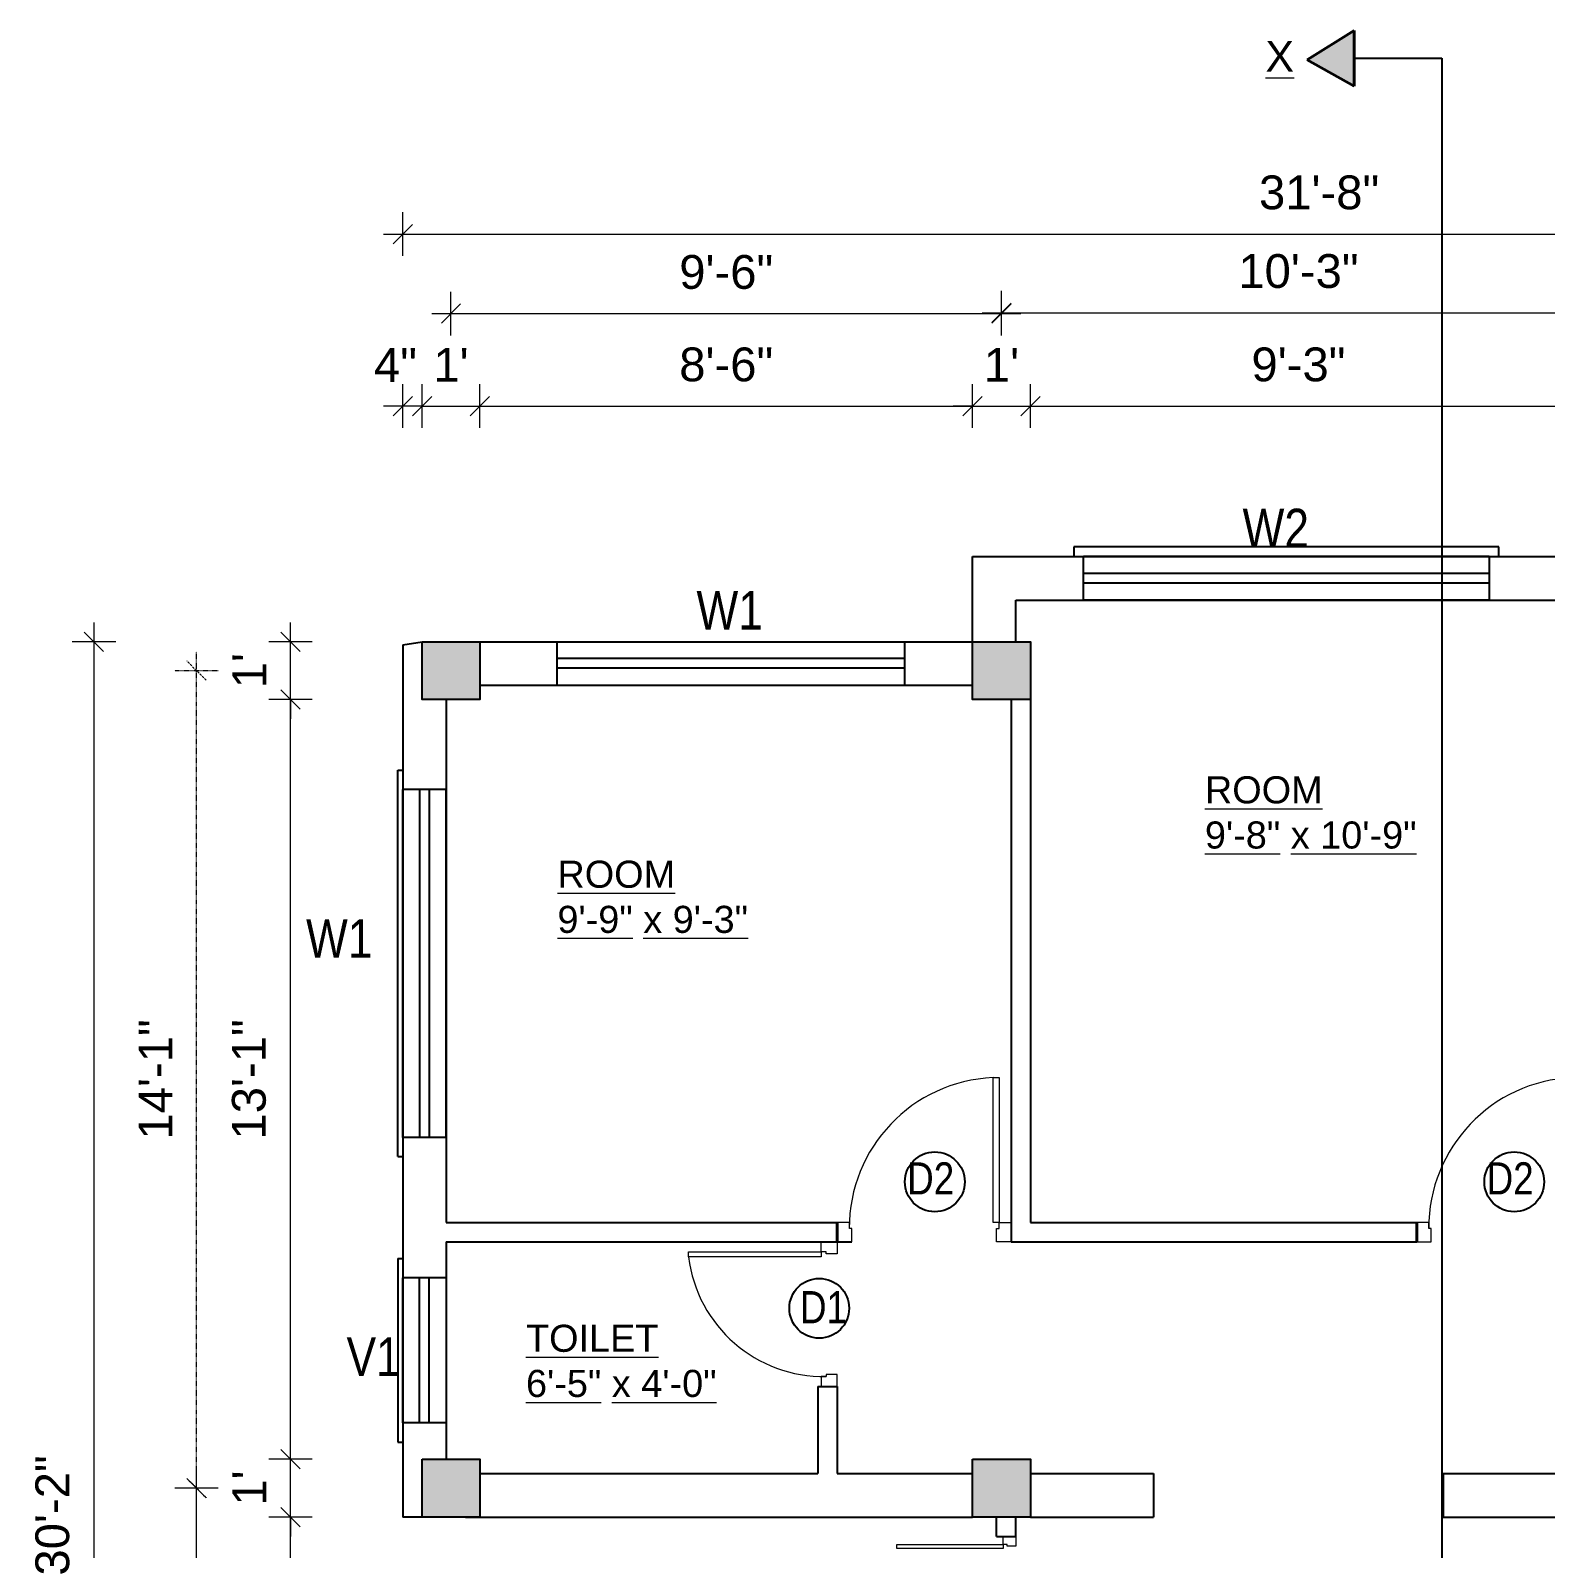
# Model space of a CAD drawing. Header units: inches. Extents: x -111 to 45239, y -6849 to 1261.
# Drawn here: x 20767.3 to 21081.1, y -2066 to -1751.7 of the extents above; entities that cross this region are included whole.
import ezdxf

# ---------------------------------------------------------------- set-up
doc = ezdxf.new("R2010")
doc.units = ezdxf.units.IN
doc.header["$LTSCALE"] = 0.5
doc.header["$MEASUREMENT"] = 0
doc.header["$PDMODE"] = 66
doc.linetypes.add('DASH', pattern=[0.35, 0.25, -0.1])
for name, color, linetype, lineweight in [('A_Title Text', 105, 'Continuous', 60), ('door', 202, 'Continuous', 5), ('TEXT', 220, 'Continuous', 9), ('Toilet', 7, 'Continuous', 25), ('wall', 20, 'Continuous', 40)]:
    doc.layers.add(name, color=color, linetype=linetype, lineweight=lineweight)
doc.styles.add('arial', font='arial.ttf')
doc.styles.add('ordinary', font='ARIALN.TTF')
doc.styles.get("Standard").update_dxf_attribs({"font": 'arial.ttf'})
doc.dimstyles.new('Sudeep', dxfattribs={"dimtxt": 6, "dimasz": 4, "dimexe": 4.5, "dimexo": 4.5, "dimgap": 5, "dimtad": 1, "dimdec": 0, "dimlunit": 4, "dimtxsty": 'arial', "dimblk": 'OBLIQUE', "dimcen": 250, "dimdle": 4, "dimclrd": 86, "dimclre": 5, "dimclrt": 1, "dimadec": 0, "dimazin": 0, "dimtfac": 1, "dimtdec": 0, "dimtix": 1, "dimtmove": 1, "dimatfit": 3, "dimldrblk": 'OBLIQUE', "dimfxl": 4.5, "dimfxlon": 1, "dimfrac": 2, "dimlwd": 15, "dimlwe": 13, "dimarcsym": 0})

# ---------------------------------------------------------------- blocks, each defined once
blk = doc.blocks.new('_Oblique')
at = {"color": 0, "linetype": 'ByBlock', "lineweight": -2}
blk.add_line((-0.5, -0.5), (0.5, 0.5), dxfattribs=at)
blk = doc.blocks.new('*D1033')
at = {"layer": 'A_Title Text', "color": 5, "lineweight": 13, "transparency": 16777216}
for p, q in [((20848.44, -1833.95), (20848.44, -1824.95)), ((20860.44, -1833.95), (20860.44, -1824.95))]:
    blk.add_line(p, q, dxfattribs=at)
at = {"layer": 'A_Title Text', "color": 86, "lineweight": 15, "transparency": 16777216}
for p, q in [((20848.44, -1829.45), (20844.44, -1829.45)), ((20848.44, -1829.45), (20860.44, -1829.45)), ((20860.44, -1829.45), (20864.44, -1829.45))]:
    blk.add_line(p, q, dxfattribs=at)
at = {"layer": 'Defpoints', "color": 0, "transparency": 16777216}
for p in [(20860.44, -1829.45), (20848.44, -1878.25), (20860.44, -1878.25)]:
    blk.add_point(p, dxfattribs=at)
at = {"layer": 'A_Title Text', "color": 86, "lineweight": 15, "transparency": 16777216, "xscale": 4, "yscale": 4, "zscale": 4}
blk.add_blockref('_Oblique', (20848.44, -1829.45), dxfattribs=at)
at = {"layer": 'A_Title Text', "color": 86, "lineweight": 15, "transparency": 16777216, "xscale": 4, "yscale": 4, "zscale": 4, "rotation": 180}
blk.add_blockref('_Oblique', (20860.44, -1829.45), dxfattribs=at)
at = {"layer": 'A_Title Text', "color": 1, "transparency": 16777216, "insert": (20854.44, -1820.94), "char_height": 7, "attachment_point": 5, "style": 'arial'}
blk.add_mtext("1'", dxfattribs=at)
blk = doc.blocks.new('*D1026')
at = {"layer": 'A_Title Text', "color": 5, "lineweight": 13, "transparency": 16777216}
for p, q in [((20860.44, -1833.95), (20860.44, -1824.95)), ((20962.44, -1833.95), (20962.44, -1824.95))]:
    blk.add_line(p, q, dxfattribs=at)
at = {"layer": 'A_Title Text', "color": 86, "lineweight": 15, "transparency": 16777216}
blk.add_line((20856.44, -1829.45), (20966.44, -1829.45), dxfattribs=at)
at = {"layer": 'Defpoints', "color": 0, "transparency": 16777216}
for p in [(20962.44, -1829.45), (20860.44, -1878.25), (20962.44, -1878.25)]:
    blk.add_point(p, dxfattribs=at)
at = {"layer": 'A_Title Text', "color": 86, "lineweight": 15, "transparency": 16777216, "xscale": 4, "yscale": 4, "zscale": 4, "rotation": 180}
blk.add_blockref('_Oblique', (20860.44, -1829.45), dxfattribs=at)
at = {"layer": 'A_Title Text', "color": 86, "lineweight": 15, "transparency": 16777216, "xscale": 4, "yscale": 4, "zscale": 4}
blk.add_blockref('_Oblique', (20962.44, -1829.45), dxfattribs=at)
at = {"layer": 'A_Title Text', "color": 1, "transparency": 16777216, "insert": (20911.44, -1820.88), "char_height": 7, "attachment_point": 5, "style": 'arial'}
blk.add_mtext('8\'-6"', dxfattribs=at)
blk = doc.blocks.new('*D1027')
at = {"layer": 'A_Title Text', "color": 5, "lineweight": 13, "transparency": 16777216}
for p, q in [((20854.44, -1814.82), (20854.44, -1805.82)), ((20968.44, -1814.82), (20968.44, -1805.82))]:
    blk.add_line(p, q, dxfattribs=at)
at = {"layer": 'A_Title Text', "color": 86, "lineweight": 15, "transparency": 16777216}
blk.add_line((20850.44, -1810.32), (20972.44, -1810.32), dxfattribs=at)
at = {"layer": 'Defpoints', "color": 0, "transparency": 16777216}
for p in [(20968.44, -1810.32), (20854.44, -1884.25), (20968.44, -1884.25)]:
    blk.add_point(p, dxfattribs=at)
at = {"layer": 'A_Title Text', "color": 86, "lineweight": 15, "transparency": 16777216, "xscale": 4, "yscale": 4, "zscale": 4, "rotation": 180}
blk.add_blockref('_Oblique', (20854.44, -1810.32), dxfattribs=at)
at = {"layer": 'A_Title Text', "color": 86, "lineweight": 15, "transparency": 16777216, "xscale": 4, "yscale": 4, "zscale": 4}
blk.add_blockref('_Oblique', (20968.44, -1810.32), dxfattribs=at)
at = {"layer": 'A_Title Text', "color": 1, "transparency": 16777216, "insert": (20911.44, -1801.74), "char_height": 7, "attachment_point": 5, "style": 'arial'}
blk.add_mtext('9\'-6"', dxfattribs=at)
blk = doc.blocks.new('*D1028')
at = {"layer": 'A_Title Text', "color": 5, "lineweight": 13, "transparency": 16777216}
for p, q in [((20968.44, -1814.63), (20968.44, -1805.63)), ((21091.44, -1814.63), (21091.44, -1805.63))]:
    blk.add_line(p, q, dxfattribs=at)
at = {"layer": 'A_Title Text', "color": 86, "lineweight": 15, "transparency": 16777216}
blk.add_line((20964.44, -1810.13), (21095.44, -1810.13), dxfattribs=at)
at = {"layer": 'Defpoints', "color": 0, "transparency": 16777216}
for p in [(21091.44, -1810.13), (20968.44, -1884.25), (21091.44, -1884.25)]:
    blk.add_point(p, dxfattribs=at)
at = {"layer": 'A_Title Text', "color": 86, "lineweight": 15, "transparency": 16777216, "xscale": 4, "yscale": 4, "zscale": 4, "rotation": 180}
blk.add_blockref('_Oblique', (20968.44, -1810.13), dxfattribs=at)
at = {"layer": 'A_Title Text', "color": 86, "lineweight": 15, "transparency": 16777216, "xscale": 4, "yscale": 4, "zscale": 4}
blk.add_blockref('_Oblique', (21091.44, -1810.13), dxfattribs=at)
at = {"layer": 'A_Title Text', "color": 1, "transparency": 16777216, "insert": (21029.94, -1801.55), "char_height": 7, "attachment_point": 5, "style": 'arial'}
blk.add_mtext('10\'-3"', dxfattribs=at)
blk = doc.blocks.new('*D1025')
at = {"layer": 'A_Title Text', "color": 5, "lineweight": 13, "transparency": 16777216}
for p, q in [((20844.44, -1833.95), (20844.44, -1824.95)), ((20848.44, -1833.95), (20848.44, -1824.95))]:
    blk.add_line(p, q, dxfattribs=at)
at = {"layer": 'A_Title Text', "color": 86, "lineweight": 15, "transparency": 16777216}
for p, q in [((20844.44, -1829.45), (20840.44, -1829.45)), ((20848.44, -1829.45), (20844.44, -1829.45)), ((20848.44, -1829.45), (20852.44, -1829.45))]:
    blk.add_line(p, q, dxfattribs=at)
at = {"layer": 'Defpoints', "color": 0, "transparency": 16777216}
for p in [(20844.44, -1829.45), (20844.44, -1878.87), (20848.44, -1878.25)]:
    blk.add_point(p, dxfattribs=at)
at = {"layer": 'A_Title Text', "color": 86, "lineweight": 15, "transparency": 16777216, "xscale": 4, "yscale": 4, "zscale": 4}
blk.add_blockref('_Oblique', (20844.44, -1829.45), dxfattribs=at)
at = {"layer": 'A_Title Text', "color": 86, "lineweight": 15, "transparency": 16777216, "xscale": 4, "yscale": 4, "zscale": 4, "rotation": 180}
blk.add_blockref('_Oblique', (20848.44, -1829.45), dxfattribs=at)
at = {"layer": 'A_Title Text', "color": 1, "transparency": 16777216, "insert": (20842.94, -1820.95), "char_height": 7, "attachment_point": 5, "style": 'arial'}
blk.add_mtext('4"', dxfattribs=at)
blk = doc.blocks.new('*D1030')
at = {"layer": 'A_Title Text', "color": 5, "lineweight": 13, "transparency": 16777216}
for p, q in [((20962.44, -1833.95), (20962.44, -1824.95)), ((20974.44, -1833.95), (20974.44, -1824.95))]:
    blk.add_line(p, q, dxfattribs=at)
at = {"layer": 'A_Title Text', "color": 86, "lineweight": 15, "transparency": 16777216}
for p, q in [((20962.44, -1829.45), (20958.44, -1829.45)), ((20962.44, -1829.45), (20974.44, -1829.45)), ((20974.44, -1829.45), (20978.44, -1829.45))]:
    blk.add_line(p, q, dxfattribs=at)
at = {"layer": 'Defpoints', "color": 0, "transparency": 16777216}
for p in [(20974.44, -1829.45), (20962.44, -1878.25), (20974.44, -1878.25)]:
    blk.add_point(p, dxfattribs=at)
at = {"layer": 'A_Title Text', "color": 86, "lineweight": 15, "transparency": 16777216, "xscale": 4, "yscale": 4, "zscale": 4}
blk.add_blockref('_Oblique', (20962.44, -1829.45), dxfattribs=at)
at = {"layer": 'A_Title Text', "color": 86, "lineweight": 15, "transparency": 16777216, "xscale": 4, "yscale": 4, "zscale": 4, "rotation": 180}
blk.add_blockref('_Oblique', (20974.44, -1829.45), dxfattribs=at)
at = {"layer": 'A_Title Text', "color": 1, "transparency": 16777216, "insert": (20968.44, -1820.94), "char_height": 7, "attachment_point": 5, "style": 'arial'}
blk.add_mtext("1'", dxfattribs=at)
blk = doc.blocks.new('*D1031')
at = {"layer": 'A_Title Text', "color": 5, "lineweight": 13, "transparency": 16777216}
for p, q in [((20974.44, -1833.95), (20974.44, -1824.95)), ((21085.44, -1833.95), (21085.44, -1824.95))]:
    blk.add_line(p, q, dxfattribs=at)
at = {"layer": 'A_Title Text', "color": 86, "lineweight": 15, "transparency": 16777216}
blk.add_line((20970.44, -1829.45), (21089.44, -1829.45), dxfattribs=at)
at = {"layer": 'Defpoints', "color": 0, "transparency": 16777216}
for p in [(21085.44, -1829.45), (20974.44, -1878.25), (21085.44, -1878.25)]:
    blk.add_point(p, dxfattribs=at)
at = {"layer": 'A_Title Text', "color": 86, "lineweight": 15, "transparency": 16777216, "xscale": 4, "yscale": 4, "zscale": 4, "rotation": 180}
blk.add_blockref('_Oblique', (20974.44, -1829.45), dxfattribs=at)
at = {"layer": 'A_Title Text', "color": 86, "lineweight": 15, "transparency": 16777216, "xscale": 4, "yscale": 4, "zscale": 4}
blk.add_blockref('_Oblique', (21085.44, -1829.45), dxfattribs=at)
at = {"layer": 'A_Title Text', "color": 1, "transparency": 16777216, "insert": (21029.94, -1820.88), "char_height": 7, "attachment_point": 5, "style": 'arial'}
blk.add_mtext('9\'-3"', dxfattribs=at)
blk = doc.blocks.new('*D1032')
at = {"layer": 'A_Title Text', "color": 5, "lineweight": 13, "transparency": 16777216}
for p, q in [((20844.44, -1798.34), (20844.44, -1789.34)), ((21224, -1798.34), (21224, -1789.34))]:
    blk.add_line(p, q, dxfattribs=at)
at = {"layer": 'A_Title Text', "color": 86, "lineweight": 15, "transparency": 16777216}
blk.add_line((20840.44, -1793.84), (21228, -1793.84), dxfattribs=at)
at = {"layer": 'Defpoints', "color": 0, "transparency": 16777216}
for p in [(21224, -1793.84), (20844.44, -1878.87), (21224, -1878.25)]:
    blk.add_point(p, dxfattribs=at)
at = {"layer": 'A_Title Text', "color": 86, "lineweight": 15, "transparency": 16777216, "xscale": 4, "yscale": 4, "zscale": 4, "rotation": 180}
blk.add_blockref('_Oblique', (20844.44, -1793.84), dxfattribs=at)
at = {"layer": 'A_Title Text', "color": 86, "lineweight": 15, "transparency": 16777216, "xscale": 4, "yscale": 4, "zscale": 4}
blk.add_blockref('_Oblique', (21224, -1793.84), dxfattribs=at)
at = {"layer": 'A_Title Text', "color": 1, "transparency": 16777216, "insert": (21034.22, -1785.26), "char_height": 7, "attachment_point": 5, "style": 'arial'}
blk.add_mtext('31\'-8"', dxfattribs=at)
blk = doc.blocks.new('*D1038')
at = {"layer": 'A_Title Text', "color": 86, "lineweight": 15, "transparency": 16777216}
blk.add_line((20821.2, -2227.67), (20821.2, -2055.5), dxfattribs=at)
at = {"layer": 'A_Title Text', "color": 5, "lineweight": 13, "transparency": 16777216}
for p, q in [((20825.7, -2059.5), (20816.7, -2059.5)), ((20825.7, -2223.67), (20816.7, -2223.67))]:
    blk.add_line(p, q, dxfattribs=at)
at = {"layer": 'Defpoints', "color": 0, "transparency": 16777216}
for p in [(20821.2, -2059.5), (20848.44, -2059.5), (20848.44, -2223.67)]:
    blk.add_point(p, dxfattribs=at)
at = {"layer": 'A_Title Text', "color": 86, "lineweight": 15, "transparency": 16777216, "xscale": 4, "yscale": 4, "zscale": 4}
for p, rotation in [((20821.2, -2059.5), 90), ((20821.2, -2223.67), 270)]:
    blk.add_blockref('_Oblique', p, dxfattribs=dict(at, rotation=rotation))
at = {"layer": 'A_Title Text', "color": 1, "transparency": 16777216, "insert": (20812.62, -2141.59), "char_height": 7, "attachment_point": 5, "rotation": 90, "style": 'arial'}
blk.add_mtext('13\'-8"', dxfattribs=at)
blk = doc.blocks.new('*D1039')
at = {"layer": 'A_Title Text', "color": 86, "lineweight": 15, "transparency": 16777216}
for p, q in [((20821.2, -2047.5), (20821.2, -2043.5)), ((20821.2, -2059.5), (20821.2, -2047.5)), ((20821.2, -2059.5), (20821.2, -2063.5))]:
    blk.add_line(p, q, dxfattribs=at)
at = {"layer": 'A_Title Text', "color": 5, "lineweight": 13, "transparency": 16777216}
for p, q in [((20825.7, -2047.5), (20816.7, -2047.5)), ((20825.7, -2059.5), (20816.7, -2059.5))]:
    blk.add_line(p, q, dxfattribs=at)
at = {"layer": 'Defpoints', "color": 0, "transparency": 16777216}
for p in [(20821.2, -2047.5), (20848.44, -2047.5), (20848.44, -2059.5)]:
    blk.add_point(p, dxfattribs=at)
at = {"layer": 'A_Title Text', "color": 86, "lineweight": 15, "transparency": 16777216, "xscale": 4, "yscale": 4, "zscale": 4}
for p, rotation in [((20821.2, -2047.5), 270), ((20821.2, -2059.5), 90)]:
    blk.add_blockref('_Oblique', p, dxfattribs=dict(at, rotation=rotation))
at = {"layer": 'A_Title Text', "color": 1, "transparency": 16777216, "insert": (20812.68, -2053.5), "char_height": 7, "attachment_point": 5, "rotation": 90, "style": 'arial'}
blk.add_mtext("1'", dxfattribs=at)
blk = doc.blocks.new('*D1040')
at = {"layer": 'A_Title Text', "color": 86, "lineweight": 15, "transparency": 16777216}
blk.add_line((20821.2, -2051.5), (20821.2, -1886.25), dxfattribs=at)
at = {"layer": 'A_Title Text', "color": 5, "lineweight": 13, "transparency": 16777216}
for p, q in [((20825.7, -1890.25), (20816.7, -1890.25)), ((20825.7, -2047.5), (20816.7, -2047.5))]:
    blk.add_line(p, q, dxfattribs=at)
at = {"layer": 'Defpoints', "color": 0, "transparency": 16777216}
for p in [(20821.2, -1890.25), (20848.44, -1890.25), (20848.44, -2047.5)]:
    blk.add_point(p, dxfattribs=at)
at = {"layer": 'A_Title Text', "color": 86, "lineweight": 15, "transparency": 16777216, "xscale": 4, "yscale": 4, "zscale": 4}
for p, rotation in [((20821.2, -1890.25), 90), ((20821.2, -2047.5), 270)]:
    blk.add_blockref('_Oblique', p, dxfattribs=dict(at, rotation=rotation))
at = {"layer": 'A_Title Text', "color": 1, "transparency": 16777216, "insert": (20812.62, -1968.88), "char_height": 7, "attachment_point": 5, "rotation": 90, "style": 'arial'}
blk.add_mtext('13\'-1"', dxfattribs=at)
blk = doc.blocks.new('*D1041')
at = {"layer": 'A_Title Text', "color": 86, "lineweight": 15, "transparency": 16777216}
for p, q in [((20821.2, -1878.25), (20821.2, -1874.25)), ((20821.2, -1890.25), (20821.2, -1878.25)), ((20821.2, -1890.25), (20821.2, -1894.25))]:
    blk.add_line(p, q, dxfattribs=at)
at = {"layer": 'A_Title Text', "color": 5, "lineweight": 13, "transparency": 16777216}
for p, q in [((20825.7, -1878.25), (20816.7, -1878.25)), ((20825.7, -1890.25), (20816.7, -1890.25))]:
    blk.add_line(p, q, dxfattribs=at)
at = {"layer": 'Defpoints', "color": 0, "transparency": 16777216}
for p in [(20821.2, -1878.25), (20848.44, -1878.25), (20848.44, -1890.25)]:
    blk.add_point(p, dxfattribs=at)
at = {"layer": 'A_Title Text', "color": 86, "lineweight": 15, "transparency": 16777216, "xscale": 4, "yscale": 4, "zscale": 4}
for p, rotation in [((20821.2, -1878.25), 270), ((20821.2, -1890.25), 90)]:
    blk.add_blockref('_Oblique', p, dxfattribs=dict(at, rotation=rotation))
at = {"layer": 'A_Title Text', "color": 1, "transparency": 16777216, "insert": (20812.68, -1884.25), "char_height": 7, "attachment_point": 5, "rotation": 90, "style": 'arial'}
blk.add_mtext("1'", dxfattribs=at)
blk = doc.blocks.new('*D1042')
at = {"layer": 'A_Title Text', "color": 86, "lineweight": 15, "transparency": 16777216}
blk.add_line((20801.75, -2233.67), (20801.75, -2049.5), dxfattribs=at)
at = {"layer": 'A_Title Text', "color": 5, "lineweight": 13, "transparency": 16777216}
for p, q in [((20806.25, -2053.5), (20797.25, -2053.5)), ((20806.25, -2229.67), (20797.25, -2229.67))]:
    blk.add_line(p, q, dxfattribs=at)
at = {"layer": 'Defpoints', "color": 0, "transparency": 16777216}
for p in [(20801.75, -2053.5), (20854.44, -2053.5), (20854.44, -2229.67)]:
    blk.add_point(p, dxfattribs=at)
at = {"layer": 'A_Title Text', "color": 86, "lineweight": 15, "transparency": 16777216, "xscale": 4, "yscale": 4, "zscale": 4}
for p, rotation in [((20801.75, -2053.5), 90), ((20801.75, -2229.67), 270)]:
    blk.add_blockref('_Oblique', p, dxfattribs=dict(at, rotation=rotation))
at = {"layer": 'A_Title Text', "color": 1, "transparency": 16777216, "insert": (20793.18, -2141.59), "char_height": 7, "attachment_point": 5, "rotation": 90, "style": 'arial'}
blk.add_mtext('14\'-8"', dxfattribs=at)
blk = doc.blocks.new('*D1043')
at = {"layer": 'A_Title Text', "color": 86, "linetype": 'DASH', "lineweight": 15, "ltscale": 0.1, "transparency": 16777216}
blk.add_line((20801.75, -2057.5), (20801.75, -1880.25), dxfattribs=at)
at = {"layer": 'A_Title Text', "color": 5, "linetype": 'DASH', "lineweight": 13, "ltscale": 0.1, "transparency": 16777216}
for p, q in [((20806.25, -1884.25), (20797.25, -1884.25)), ((20806.25, -2053.5), (20797.25, -2053.5))]:
    blk.add_line(p, q, dxfattribs=at)
at = {"layer": 'Defpoints', "color": 0, "linetype": 'DASH', "ltscale": 0.1, "transparency": 16777216}
for p in [(20801.75, -1884.25), (20854.44, -1884.25), (20854.44, -2053.5)]:
    blk.add_point(p, dxfattribs=at)
at = {"layer": 'A_Title Text', "color": 86, "linetype": 'DASH', "lineweight": 15, "ltscale": 0.1, "transparency": 16777216, "xscale": 4, "yscale": 4, "zscale": 4}
for p, rotation in [((20801.75, -1884.25), 90), ((20801.75, -2053.5), 270)]:
    blk.add_blockref('_Oblique', p, dxfattribs=dict(at, rotation=rotation))
at = {"layer": 'A_Title Text', "color": 1, "linetype": 'DASH', "ltscale": 0.1, "transparency": 16777216, "insert": (20793.24, -1968.88), "char_height": 7, "attachment_point": 5, "rotation": 90, "style": 'arial'}
blk.add_mtext('14\'-1"', dxfattribs=at)
blk = doc.blocks.new('*D1044')
at = {"layer": 'A_Title Text', "color": 86, "lineweight": 15, "transparency": 16777216}
blk.add_line((20780.5, -1874.25), (20780.5, -2244.08), dxfattribs=at)
at = {"layer": 'A_Title Text', "color": 5, "lineweight": 13, "transparency": 16777216}
for p, q in [((20785, -1878.25), (20776, -1878.25)), ((20785, -2240.08), (20776, -2240.08))]:
    blk.add_line(p, q, dxfattribs=at)
at = {"layer": 'Defpoints', "color": 0, "transparency": 16777216}
for p in [(20848.44, -1878.25), (20780.5, -2240.08), (20824.71, -2240.08)]:
    blk.add_point(p, dxfattribs=at)
at = {"layer": 'A_Title Text', "color": 86, "lineweight": 15, "transparency": 16777216, "xscale": 4, "yscale": 4, "zscale": 4}
for p, rotation in [((20780.5, -1878.25), 90), ((20780.5, -2240.08), 270)]:
    blk.add_blockref('_Oblique', p, dxfattribs=dict(at, rotation=rotation))
at = {"layer": 'A_Title Text', "color": 1, "transparency": 16777216, "insert": (20771.92, -2059.17), "char_height": 7, "attachment_point": 5, "rotation": 90, "style": 'arial'}
blk.add_mtext('30\'-2"', dxfattribs=at)

msp = doc.modelspace()

# ---------------------------------------------------------------- hatches: boundary and pattern name
at = {"layer": 'Toilet'}
for points in [[(20860.44, -1878.25), (20848.44, -1878.25), (20848.44, -1890.25), (20860.44, -1890.25)], [(20974.44, -1878.25), (20962.44, -1878.25), (20962.44, -1890.25), (20974.44, -1890.25)], [(20860.44, -2047.5), (20848.44, -2047.5), (20848.44, -2059.5), (20860.44, -2059.5)], [(20974.44, -2047.5), (20962.44, -2047.5), (20962.44, -2059.5), (20974.44, -2059.5)]]:
    msp.add_hatch(color=1, dxfattribs=at).paths.add_polyline_path(points)
at = {"layer": 'wall', "ltscale": 5}
h = msp.add_hatch(color=2, dxfattribs=at)
h.dxf.hatch_style = 1
h.paths.add_polyline_path([(21031.74, -1757.75), (21041.5, -1751.67), (21041.5, -1763.2)])

# ---------------------------------------------------------------- linework, layer by layer
at = {"layer": 'door', "ltscale": 0.5}
for p, q in [((20967.94, -1998.51), (20970.44, -1998.51)), ((20967.94, -1998.51), (20970.44, -1998.51)), ((20931.11, -2004.6), (20931.11, -2002.51)), ((20931.11, -2004.6), (20931.11, -2002.51)), ((20968.77, -2065.17), (20968.77, -2063.51)), ((20968.77, -2065.17), (20968.77, -2063.51))]:
    msp.add_line(p, q, dxfattribs=at)
for points in [[(20967.94, -1968.51), (20967.94, -1998.51), (20966.69, -1998.51), (20966.69, -1968.51)], [(20967.94, -1968.51), (20967.94, -1998.51), (20966.69, -1998.51), (20966.69, -1968.51)], [(20936.94, -1998.51), (20934.44, -1998.51), (20934.44, -2002.51), (20937.44, -2002.51), (20937.44, -1999.76), (20936.94, -1999.76)], [(20936.94, -1998.51), (20934.44, -1998.51), (20934.44, -2002.51), (20937.44, -2002.51), (20937.44, -1999.76), (20936.94, -1999.76)], [(21056.94, -1998.51), (21054.44, -1998.51), (21054.44, -2002.51), (21057.44, -2002.51), (21057.44, -1999.76), (21056.94, -1999.76)], [(21056.94, -1998.51), (21054.44, -1998.51), (21054.44, -2002.51), (21057.44, -2002.51), (21057.44, -1999.76), (21056.94, -1999.76)], [(20903.62, -2004.6), (20931.11, -2004.6), (20931.11, -2005.64), (20903.62, -2005.64)], [(20903.62, -2004.6), (20931.11, -2004.6), (20931.11, -2005.64), (20903.62, -2005.64)], [(20931.11, -2030.42), (20931.11, -2032.5), (20934.44, -2032.5), (20934.44, -2030), (20932.15, -2030), (20932.15, -2030.42)], [(20931.11, -2030.42), (20931.11, -2032.5), (20934.44, -2032.5), (20934.44, -2030), (20932.15, -2030), (20932.15, -2030.42)], [(20946.76, -2065.21), (20968.77, -2065.17), (20968.77, -2066.01), (20946.76, -2066.04)], [(20946.76, -2065.21), (20968.77, -2065.17), (20968.77, -2066.01), (20946.76, -2066.04)]]:
    msp.add_lwpolyline(points, close=True, dxfattribs=at)
for points in [[(20970.44, -1998.51), (20970.44, -2002.51), (20967.44, -2002.51), (20967.44, -1999.76), (20967.94, -1999.76), (20967.94, -1998.51)], [(20970.44, -1998.51), (20970.44, -2002.51), (20967.44, -2002.51), (20967.44, -1999.76), (20967.94, -1999.76), (20967.94, -1998.51)], [(20931.11, -2002.51), (20934.44, -2002.51), (20934.44, -2005.01), (20932.15, -2005.01), (20932.15, -2004.6), (20931.11, -2004.6)], [(20931.11, -2002.51), (20934.44, -2002.51), (20934.44, -2005.01), (20932.15, -2005.01), (20932.15, -2004.6), (20931.11, -2004.6)], [(20968.77, -2063.51), (20971.44, -2063.5), (20971.44, -2065.5), (20969.61, -2065.51), (20969.61, -2065.17), (20968.77, -2065.17)], [(20968.77, -2063.51), (20971.44, -2063.5), (20971.44, -2065.5), (20969.61, -2065.51), (20969.61, -2065.17), (20968.77, -2065.17)]]:
    msp.add_lwpolyline(points, dxfattribs=at)
for centre, radius, start, end in [((20968.06, -1999.61), 31.13, 92.5338, 180.2834), ((20968.06, -1999.61), 31.13, 92.5338, 180.2834), ((21088.06, -1999.61), 31.13, 92.5338, 180.2834), ((21088.06, -1999.61), 31.13, 92.5338, 180.2834), ((20931.68, -2002.14), 28.28, 187.1036, 270.9404), ((20931.68, -2002.14), 28.28, 187.1036, 270.9404)]:
    msp.add_arc(centre, radius, start, end, dxfattribs=at)
at = {"layer": 'Toilet'}
for p, q in [((21041.5, -1757.43), (21059.61, -1757.43)), ((21059.61, -1757.43), (21059.61, -2296.75)), ((20962.44, -1860.62), (21089.94, -1860.62)), ((20962.44, -1878.25), (20962.44, -1860.62)), ((20971.44, -1869.62), (21085.44, -1869.62)), ((20971.44, -1878.25), (20971.44, -1869.62)), ((20844.44, -1878.87), (20848.44, -1878.25)), ((20844.44, -1878.87), (20844.44, -2059.5)), ((20860.44, -1878.25), (20876.44, -1878.25)), ((20947.44, -1878.25), (20962.44, -1878.25)), ((20860.44, -1887.25), (20876.44, -1887.25)), ((20947.44, -1887.25), (20962.44, -1887.25)), ((20853.44, -1890.25), (20853.44, -1998.5)), ((20970.44, -1890.25), (20970.44, -2002.5)), ((20974.44, -1890.25), (20974.44, -1998.5)), ((20853.44, -1998.5), (20934.44, -1998.5)), ((20934.44, -2002.5), (20934.44, -1998.5)), ((20974.44, -1998.5), (21054.44, -1998.5)), ((21054.44, -2002.5), (21054.44, -1998.5)), ((20853.44, -2002.5), (20934.44, -2002.5)), ((20934.44, -2002.5), (20937.44, -2002.5)), ((20970.44, -2002.5), (21054.44, -2002.5)), ((20974.44, -2002.51), (20974.44, -2002.51)), ((20930.44, -2032.5), (20934.44, -2032.5)), ((20930.44, -2032.5), (20930.44, -2050.5)), ((20934.44, -2032.5), (20934.44, -2050.5)), ((20853.44, -2040), (20853.44, -2047.5)), ((20860.44, -2050.5), (20930.44, -2050.5)), ((20934.44, -2050.5), (20962.44, -2050.5)), ((20974.44, -2050.5), (20999.94, -2050.5)), ((20999.94, -2050.5), (20999.94, -2059.5)), ((21059.94, -2050.5), (21085.44, -2050.5)), ((21059.94, -2050.5), (21059.94, -2059.5)), ((20848.44, -2059.5), (20844.44, -2059.5)), ((20857.44, -2059.5), (20950.44, -2059.5)), ((20857.44, -2059.5), (20962.44, -2059.5)), ((20967.44, -2063.5), (20967.44, -2059.5)), ((20971.44, -2063.5), (20971.44, -2059.5)), ((20974.44, -2059.5), (20999.94, -2059.5)), ((21059.94, -2059.5), (21085.44, -2059.5)), ((20967.44, -2063.5), (20971.44, -2063.5))]:
    msp.add_line(p, q, dxfattribs=at)
at = {"layer": 'Toilet', "color": 3}
for p, q in [((21071.44, -1858.62), (20983.44, -1858.62)), ((20983.44, -1858.62), (20983.44, -1860.62)), ((20985.44, -1869.62), (20985.44, -1860.62)), ((21069.44, -1860.62), (20985.44, -1860.62)), ((21069.44, -1860.62), (21069.44, -1869.62)), ((21071.44, -1860.62), (21071.44, -1858.62)), ((21069.44, -1864.12), (20985.44, -1864.12)), ((21069.44, -1866.12), (20985.44, -1866.12)), ((21069.44, -1869.62), (20985.44, -1869.62)), ((20876.44, -1887.25), (20876.44, -1878.25)), ((20876.44, -1878.25), (20948.44, -1878.25)), ((20948.44, -1887.25), (20948.44, -1878.25)), ((20948.44, -1881.75), (20876.44, -1881.75)), ((20948.44, -1883.75), (20876.44, -1883.75)), ((20876.44, -1887.25), (20948.44, -1887.25)), ((20843.44, -1984.88), (20843.44, -1904.88)), ((20843.44, -1904.88), (20844.44, -1904.88)), ((20853.44, -1908.88), (20844.44, -1908.88)), ((20844.44, -1980.88), (20844.44, -1908.88)), ((20847.94, -1908.88), (20847.94, -1980.88)), ((20849.94, -1908.88), (20849.94, -1980.88)), ((20853.44, -1980.88), (20853.44, -1908.88)), ((20853.44, -1980.88), (20844.44, -1980.88)), ((20843.44, -1984.88), (20844.44, -1984.88)), ((20853.44, -2002.5), (20853.44, -2010)), ((20843.44, -2006), (20843.44, -2044)), ((20843.44, -2006), (20844.44, -2006)), ((20853.44, -2010), (20844.44, -2010)), ((20844.44, -2040), (20844.44, -2010)), ((20847.94, -2040), (20847.94, -2010)), ((20849.94, -2040), (20849.94, -2010)), ((20853.44, -2010), (20853.44, -2040)), ((20853.44, -2040), (20844.44, -2040)), ((20843.44, -2044), (20844.44, -2044))]:
    msp.add_line(p, q, dxfattribs=at)
at = {"layer": 'Toilet'}
for points in [[(20848.44, -1878.25), (20860.44, -1878.25), (20860.44, -1890.25), (20848.44, -1890.25)], [(20962.44, -1878.25), (20974.44, -1878.25), (20974.44, -1890.25), (20962.44, -1890.25)], [(20848.44, -2047.5), (20860.44, -2047.5), (20860.44, -2059.5), (20848.44, -2059.5)], [(20962.44, -2047.5), (20974.44, -2047.5), (20974.44, -2059.5), (20962.44, -2059.5)]]:
    msp.add_lwpolyline(points, close=True, dxfattribs=at)
for centre in [(20954.63, -1990.1), (21074.63, -1990.1), (20930.7, -2016.28)]:
    msp.add_circle(centre, 6.19, dxfattribs=at)
at = {"layer": 'wall', "color": 1, "ltscale": 5}
for p, q in [((21031.74, -1757.75), (21041.5, -1751.67)), ((21041.5, -1751.67), (21041.5, -1763.2)), ((21041.5, -1763.2), (21031.74, -1757.75))]:
    msp.add_line(p, q, dxfattribs=at)
at = {"layer": 'wall', "ltscale": 5}
for p, q in [((20934.44, -2002.51), (20934.44, -1998.51)), ((20934.44, -2002.51), (20934.44, -1998.51)), ((20934.44, -2002.51), (20934.44, -1998.51)), ((20934.44, -2002.51), (20934.44, -1998.51)), ((20934.44, -2002.51), (20934.44, -1998.51)), ((20934.44, -2002.51), (20934.44, -1998.51)), ((21054.44, -2002.51), (21054.44, -1998.51)), ((21054.44, -2002.51), (21054.44, -1998.51)), ((21054.44, -2002.51), (21054.44, -1998.51)), ((21054.44, -2002.51), (21054.44, -1998.51)), ((21054.44, -2002.51), (21054.44, -1998.51)), ((21054.44, -2002.51), (21054.44, -1998.51))]:
    msp.add_line(p, q, dxfattribs=at)

# ---------------------------------------------------------------- texts
at = {"layer": 'door', "ltscale": 0.5, "style": 'ordinary'}
for s, insert, char_height, width, attachment_point, rotation in [('W2', (21018.37, -1858.72), 8, 4.3538, 7, 0), ('W1', (20905.28, -1875.75), 8, 4.3538, 7, 0), ('W1', (20824.42, -1943.71), 8, 4.3538, 7, 0), ('D1', (20926.7, -2012.72), 6.664, 3.6268, 1, 360), ('V1', (20832.82, -2030.31), 8, 4.3538, 7, 0)]:
    msp.add_mtext(s, dxfattribs=dict(at, insert=insert, char_height=char_height, width=width, attachment_point=attachment_point, rotation=rotation))
at = {"layer": 'door', "ltscale": 0.5, "char_height": 6.664, "width": 3.6268, "attachment_point": 3, "style": 'ordinary'}
for insert in [(20958.65, -1986.05), (21078.65, -1986.05)]:
    msp.add_mtext('D2', dxfattribs=dict(at, insert=insert))
at = {"layer": 'TEXT'}
for s, insert, char_height, width, attachment_point in [('{\\LX}', (21029.03, -1760.24), 6.378, 70.6779, 9), ('{\\fArial TUR|b0|i0|c162|p34;\\LROOM\\P\\fArial TUR|b0|i0|c0|p34;9\\fArial TUR|b0|i0|c162|p34;\'-\\fArial TUR|b0|i0|c0|p34;8\\fArial TUR|b0|i0|c162|p34;" x 1\\fArial TUR|b0|i0|c0|p34;0\\fArial TUR|b0|i0|c162|p34;\'-\\fArial TUR|b0|i0|c0|p34;9\\fArial TUR|b0|i0|c162|p34;"}', (21010.57, -1921.16), 5.60913, 62.1621, 7), ('{\\fArial TUR|b0|i0|c162|p34;\\LROOM\\P\\fArial TUR|b0|i0|c0|p34;9\\fArial TUR|b0|i0|c162|p34;\'-\\fArial TUR|b0|i0|c0|p34;9\\fArial TUR|b0|i0|c162|p34;" x \\fArial TUR|b0|i0|c0|p34;9\\fArial TUR|b0|i0|c162|p34;\'-\\fArial TUR|b0|i0|c0|p34;3\\fArial TUR|b0|i0|c162|p34;"}', (20876.48, -1938.63), 5.60913, 62.1621, 7), ('{\\fArial TUR|b0|i0|c162|p34;\\LTOILET\\P\\fArial TUR|b0|i0|c0|p34;6\\fArial TUR|b0|i0|c162|p34;\'-\\fArial TUR|b0|i0|c0|p34;5\\fArial TUR|b0|i0|c162|p34;" x \\fArial TUR|b0|i0|c0|p34;4\\fArial TUR|b0|i0|c162|p34;\'-0"}', (20869.97, -2034.72), 5.60913, 62.1621, 7)]:
    msp.add_mtext(s, dxfattribs=dict(at, insert=insert, char_height=char_height, width=width, attachment_point=attachment_point))

# ---------------------------------------------------------------- dimensions: what is measured, and where the dimension line sits
at = {"layer": 'A_Title Text'}
dim = msp.add_linear_dim(base=(21224, -1793.84), p1=(20844.44, -1878.87), p2=(21224, -1878.25), dimstyle='Sudeep', override={"dimtxt": 7}, dxfattribs=at)
dim.commit()
dim.dimension.update_dxf_attribs({"geometry": '*D1032', "text_midpoint": (21034.22, -1785.26)})
for p1, p2, distance, picture, middle in [((20854.44, -1884.25), (20968.44, -1884.25), 73.94, '*D1027', (20911.44, -1801.74)), ((20848.44, -1878.25), (20860.44, -1878.25), 48.8, '*D1033', (20854.44, -1820.94))]:
    dim = msp.add_aligned_dim(p1=p1, p2=p2, distance=distance, dimstyle='Sudeep', override={"dimtxt": 7}, dxfattribs=at)
    dim.commit()
    dim.dimension.update_dxf_attribs({"geometry": picture, "text_midpoint": middle})
for base, p1, p2, angle, picture, middle in [((21091.44, -1810.13), (20968.44, -1884.25), (21091.44, -1884.25), 180, '*D1028', (21029.94, -1801.55)), ((20962.44, -1829.45), (20860.44, -1878.25), (20962.44, -1878.25), 180, '*D1026', (20911.44, -1820.88)), ((20974.44, -1829.45), (20962.44, -1878.25), (20974.44, -1878.25), 180, '*D1030', (20968.44, -1820.94)), ((21085.44, -1829.45), (20974.44, -1878.25), (21085.44, -1878.25), 180, '*D1031', (21029.94, -1820.88)), ((20780.5, -2240.08), (20848.44, -1878.25), (20824.71, -2240.08), 90, '*D1044', (20771.92, -2059.17)), ((20821.2, -1878.25), (20848.44, -1890.25), (20848.44, -1878.25), 90, '*D1041', (20812.68, -1884.25)), ((20821.2, -1890.25), (20848.44, -2047.5), (20848.44, -1890.25), 90, '*D1040', (20812.62, -1968.88)), ((20821.2, -2047.5), (20848.44, -2059.5), (20848.44, -2047.5), 90, '*D1039', (20812.68, -2053.5)), ((20801.75, -2053.5), (20854.44, -2229.67), (20854.44, -2053.5), 90, '*D1042', (20793.18, -2141.59)), ((20821.2, -2059.5), (20848.44, -2223.67), (20848.44, -2059.5), 90, '*D1038', (20812.62, -2141.59))]:
    dim = msp.add_linear_dim(base=base, p1=p1, p2=p2, angle=angle, dimstyle='Sudeep', override={"dimtxt": 7}, dxfattribs=at)
    dim.commit()
    dim.dimension.update_dxf_attribs({"geometry": picture, "text_midpoint": middle})
dim = msp.add_linear_dim(base=(20844.44, -1829.45), p1=(20848.44, -1878.25), p2=(20844.44, -1878.87), angle=180, dimstyle='Sudeep', override={"dimtxt": 7}, dxfattribs=at)
dim.commit()
dim.dimension.update_dxf_attribs({"geometry": '*D1025', "text_midpoint": (20842.94, -1829.45), "dimtype": 160})
at = {"layer": 'A_Title Text', "color": 1, "linetype": 'DASH', "ltscale": 0.1}
dim = msp.add_linear_dim(base=(20801.75, -1884.25), p1=(20854.44, -2053.5), p2=(20854.44, -1884.25), angle=90, dimstyle='Sudeep', override={"dimtxt": 7}, dxfattribs=at)
dim.commit()
dim.dimension.update_dxf_attribs({"geometry": '*D1043', "text_midpoint": (20793.24, -1968.88)})

doc.saveas('drawing.dxf')
